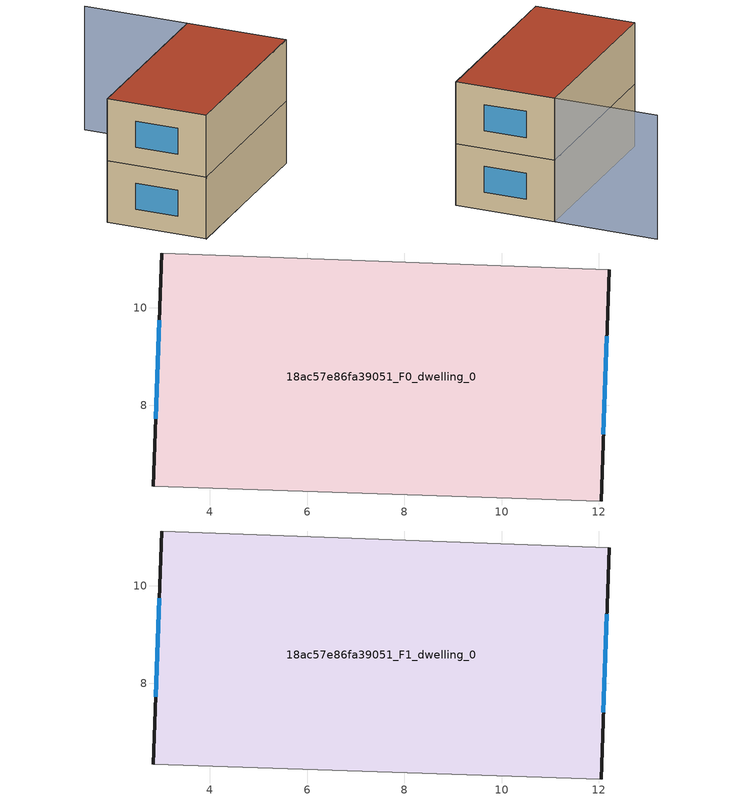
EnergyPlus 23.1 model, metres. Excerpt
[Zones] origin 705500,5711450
18ac57e86fa39051_F0_dwelling_0
 floor ground (EU_floor_Construction): 12.22,10.79 12.05,6.03 2.84,6.34 3.01,11.13 z0
 wall outside (EU_wall_Construction): 12.05,6.03 12.22,10.79 / 3.01,11.13 2.84,6.34 z0:3
 wall adiabatic (EU_wall_Construction): 2.84,6.34 12.05,6.03 / 12.22,10.79 3.01,11.13 z0:3
 window (EU_Window_Construction): 12.1,7.41 12.17,9.41 / 2.96,9.75 2.89,7.72 z0.87:2.13
18ac57e86fa39051_F1_dwelling_0
 floor to 18ac57e86fa39051_F0_dwelling_0 (EU_floor_Construction): 12.22,10.79 12.05,6.03 2.84,6.34 3.01,11.13 z3
 wall outside (EU_wall_Construction): 12.05,6.03 12.22,10.79 / 3.01,11.13 2.84,6.34 z3:6
 wall adiabatic (EU_wall_Construction): 2.84,6.34 12.05,6.03 / 12.22,10.79 3.01,11.13 z3:6
 window (EU_Window_Construction): 12.1,7.41 12.17,9.41 / 2.96,9.75 2.89,7.72 z3.87:5.13
 roof outside (EU_roof_Construction): 12.05,6.03 12.22,10.79 3.01,11.13 2.84,6.34 z6
shading: 2.82,6.34 12.05,6.03 / 12.4,15.74 12.22,10.79 / 12.22,10.79 3.01,11.13 z0:6
[Building]
EU S2 Campaign: North Axis=0; Terrain=City; Solar Distribution=FullExterior
[Site:Location]
London: Latitude=51.5; Longitude=-0.5; Time Zone=0; Elevation=25
[SizingPeriod:WeatherFileDays]
AnnualSizingPeriod: Begin Month=1; Begin Day of Month=1; End Month=12; End Day of Month=31; Day of Week for Start Day=Monday; Use Weather File Daylight Saving Period=No; Use Weather File Rain and Snow Indicators=No
[MATERIAL]
EU_InternalMass_Material: Roughness=MediumRough; Thickness=0.1; Conductivity=1; Density=1800; Specific Heat=900; Thermal Absorptance=0.9; Solar Absorptance=0.7; Visible Absorptance=0.7
[MATERIAL:NOMASS] Roughness=MediumRough; Thermal Absorptance=0.9; Solar Absorptance=0.7; Visible Absorptance=0.7
Name | Thermal Resistance
EU_wall_NoMass | 0.724719
EU_roof_NoMass | 2.98947
EU_floor_NoMass | 2.39157
[WINDOWMATERIAL:SIMPLEGLAZINGSYSTEM]
EU_Window_SimpleGlazing: UFactor=2.63425; Solar Heat Gain Coefficient=0.76; Visible Transmittance=0.76
[CONSTRUCTION]
EU_wall_Construction: EU_wall_NoMass
EU_roof_Construction: EU_roof_NoMass
EU_floor_Construction: EU_floor_NoMass
EU_Window_Construction: EU_Window_SimpleGlazing
EU_InternalMass_Construction: EU_InternalMass_Material
[ZONE] Type=1; Multiplier=1; Ceiling Height=autocalculate; Volume=132.181; Floor Area=autocalculate; Part of Total Floor Area=Yes
18ac57e86fa39051_F0_dwelling_0; 18ac57e86fa39051_F1_dwelling_0
[INTERNALMASS] Construction=EU_InternalMass_Construction; Surface Area=44.0605
Name | Zone or ZoneList
18ac57e86fa39051_F0_dwelling_0_EU_InternalMass | 18ac57e86fa39051_F0_dwelling_0
18ac57e86fa39051_F1_dwelling_0_EU_InternalMass | 18ac57e86fa39051_F1_dwelling_0
[OTHEREQUIPMENT] Fuel Type=Electricity; Design Level Calculation Method=Watts/Area; Power per Zone Floor Area=1; Fraction Latent=0; Fraction Radiant=0; Fraction Lost=0; Carbon Dioxide Generation Rate=0; EndUse Subcategory=EU_Step8_InternalGains
Name | Zone or ZoneList or Space or SpaceList | Schedule
EU_Step8_InternalGain_18ac57e86fa39051_F0_dwelling_0_f000 | 18ac57e86fa39051_F0_dwelling_0 | EU_Step8_GainSchedule_18ac57e86fa39051_F0_dwelling_0_f000
EU_Step8_InternalGain_18ac57e86fa39051_F1_dwelling_0_f000 | 18ac57e86fa39051_F1_dwelling_0 | EU_Step8_GainSchedule_18ac57e86fa39051_F1_dwelling_0_f000
[ZONEVENTILATION:DESIGNFLOWRATE] Schedule=EU_AlwaysOn; Design Flow Rate Calculation Method=AirChanges/Hour; Air Changes per Hour=0.418135; Ventilation Type=Natural; Fan Pressure Rise=0; Fan Total Efficiency=1; Constant Term Coefficient=1; Temperature Term Coefficient=0; Velocity Term Coefficient=0; Velocity Squared Term Coefficient=0; Minimum Indoor Temperature=-100; Maximum Indoor Temperature=100; Delta Temperature=-100; Minimum Outdoor Temperature=-100; Maximum Outdoor Temperature=100; Maximum Wind Speed=40
Name | Zone or ZoneList or Space or SpaceList
EU_ConstantAir_18ac57e86fa39051_F0_dwelling_0 | 18ac57e86fa39051_F0_dwelling_0
EU_ConstantAir_18ac57e86fa39051_F1_dwelling_0 | 18ac57e86fa39051_F1_dwelling_0
[HVACTEMPLATE:THERMOSTAT] Constant Heating Setpoint=20; Constant Cooling Setpoint=50
EU_HeatOnly_18ac57e86fa39051_F0_dwelling_0; EU_HeatOnly_18ac57e86fa39051_F1_dwelling_0
[HVACTEMPLATE:ZONE:IDEALLOADSAIRSYSTEM] System Availability Schedule=EU_AlwaysOn; Maximum Heating Supply Air Temperature=50; Minimum Cooling Supply Air Temperature=13; Maximum Heating Supply Air Humidity Ratio=0.0156; Minimum Cooling Supply Air Humidity Ratio=0.0077; Heating Limit=NoLimit; Cooling Limit=NoLimit; Heating Availability Schedule=EU_AlwaysOn; Cooling Availability Schedule=EU_CoolingOff; Dehumidification Control Type=ConstantSensibleHeatRatio; Cooling Sensible Heat Ratio=0.7; Dehumidification Setpoint=60; Humidification Control Type=None; Humidification Setpoint=30; Outdoor Air Method=None; Outdoor Air Flow Rate per Person=0.00944; Outdoor Air Flow Rate per Zone Floor Area=0; Outdoor Air Flow Rate per Zone=0; Demand Controlled Ventilation Type=None; Outdoor Air Economizer Type=NoEconomizer; Heat Recovery Type=None; Sensible Heat Recovery Effectiveness=0.7; Latent Heat Recovery Effectiveness=0.65
Name | Template Thermostat
18ac57e86fa39051_F0_dwelling_0 | EU_HeatOnly_18ac57e86fa39051_F0_dwelling_0
18ac57e86fa39051_F1_dwelling_0 | EU_HeatOnly_18ac57e86fa39051_F1_dwelling_0
[SIZING:ZONE] Zone Cooling Design Supply Air Temperature Input Method=SupplyAirTemperature; Zone Cooling Design Supply Air Temperature=13; Zone Heating Design Supply Air Temperature Input Method=SupplyAirTemperature; Zone Heating Design Supply Air Temperature=50; Zone Cooling Design Supply Air Humidity Ratio=0.008; Zone Heating Design Supply Air Humidity Ratio=0.008; Cooling Design Air Flow Method=DesignDay; Cooling Design Air Flow Rate=0; Cooling Minimum Air Flow per Zone Floor Area=0.000762; Cooling Minimum Air Flow=0; Cooling Minimum Air Flow Fraction=0.2; Heating Design Air Flow Method=DesignDay; Heating Design Air Flow Rate=0; Heating Maximum Air Flow per Zone Floor Area=0.002032; Heating Maximum Air Flow=0.141576; Heating Maximum Air Flow Fraction=0.3; Account for Dedicated Outdoor Air System=No; Dedicated Outdoor Air System Control Strategy=NeutralSupplyAir; Dedicated Outdoor Air Low Setpoint Temperature for Design=autosize; Dedicated Outdoor Air High Setpoint Temperature for Design=autosize; Zone Load Sizing Method=Sensible Load Only No Latent Load; Zone Latent Cooling Design Supply Air Humidity Ratio Input Method=HumidityRatioDifference; Zone Cooling Design Supply Air Humidity Ratio Difference=0.005; Zone Latent Heating Design Supply Air Humidity Ratio Input Method=HumidityRatioDifference; Zone Humidification Design Supply Air Humidity Ratio Difference=0.005
18ac57e86fa39051_F0_dwelling_0; 18ac57e86fa39051_F1_dwelling_0
[SCHEDULE:CONSTANT]
Name | Hourly Value
EU_AlwaysOn | 1
EU_CoolingOff | 0
[SCHEDULE:FILE] Column Number=1; Rows to Skip at Top=0; Number of Hours of Data=8760; Column Separator=Comma; Interpolate to Timestep=No; Minutes per Item=60; Adjust Schedule for Daylight Savings=Yes
Name | File
EU_Step8_GainSchedule_18ac57e86fa39051_F0_dwelling_0_f000 | ../../schedules/18ac57e86fa39051/18ac57e86fa39051_F0_dwelling_0_f000_gain.csv
EU_Step8_GainSchedule_18ac57e86fa39051_F1_dwelling_0_f000 | ../../schedules/18ac57e86fa39051/18ac57e86fa39051_F1_dwelling_0_f000_gain.csv
